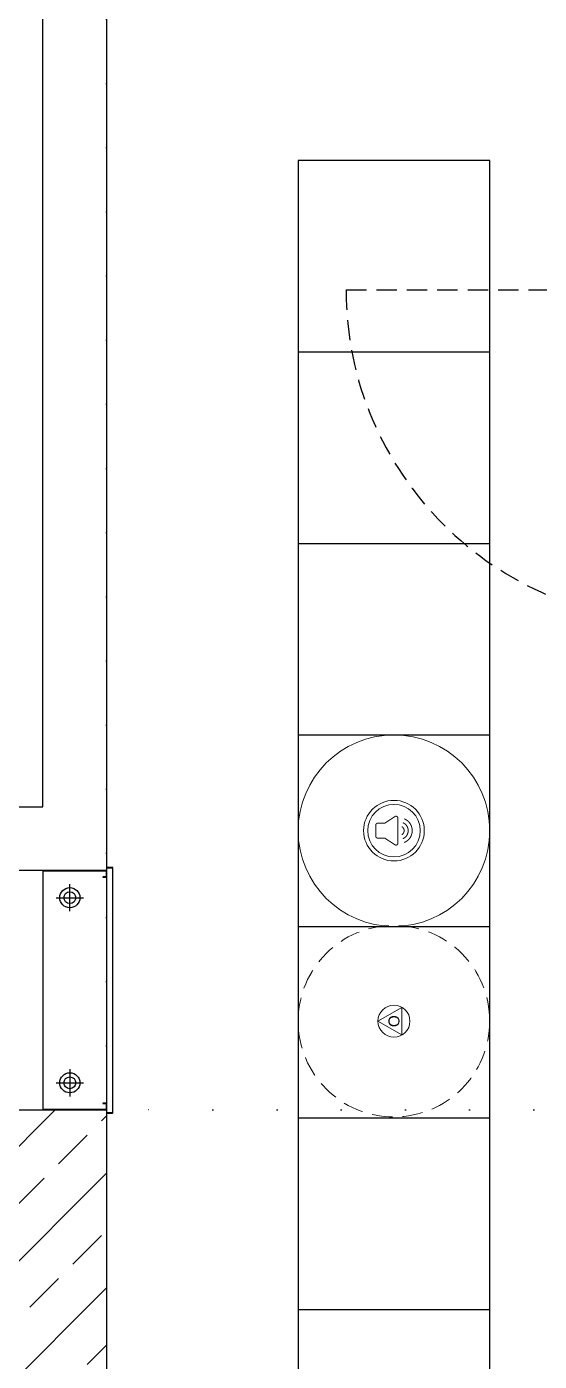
# Model space of a CAD drawing. Header units: centimetres. Extents: x 405564 to 502064, y 46284 to 60634.
# Drawn here: x 461224.7 to 461385.3, y 56053.8 to 56472 of the extents above; entities that cross this region are included whole.
import ezdxf
from ezdxf.enums import TextEntityAlignment as Align

# ---------------------------------------------------------------- set-up
doc = ezdxf.new("R2010")
doc.units = ezdxf.units.CM
for name, pattern in [('ACAD_ISO07W100', [3, 0, -3]), ('DOT', [0.25, 0, -0.25]), ('HIDDEN', [9.525, 6.35, -3.175])]:
    doc.linetypes.add(name, pattern=pattern)
doc.layers.get('0').update_dxf_attribs({"color": 8, "lineweight": 9})
for name, color, linetype in [('0-KRCN-ASMATAVAN-130426', 8, 'Continuous'), ('AS_DOS_TERAS_UST', 8, 'ACAD_ISO07W100'), ('AS_DUV_GAZBETON', 8, 'Continuous'), ('AS_KAPI', 8, 'Continuous'), ('AS_KAPI_POZ', 8, 'Continuous'), ('AS_TA_BETONARME', 5, 'Continuous'), ('AS_TA_TARAMA', 8, 'Continuous'), ('AS_TEFR_MEK_YANGIN DOLAP TIP1 STANDART', 8, 'Continuous')]:
    doc.layers.add(name, color=color, linetype=linetype)
doc.layers.add('0-KRCN-AYDINLATMA-130426', color=8, linetype='Continuous', lineweight=9)
doc.layers.add('0-KRCN-MİMARİ-220526', color=8, linetype='Continuous', lineweight=9)
doc.styles.add('2', font='arial.ttf', dxfattribs={"width": 0.9, "height": 200})
doc.styles.add('OLCU', font='romanstw.shx', dxfattribs={"width": 0.6})

# ---------------------------------------------------------------- blocks, each defined once
blk = doc.blocks.new('AST-OD-OD')
at = {"layer": '0-KRCN-AYDINLATMA-130426'}
for p, q in [((0.31, 5), (-4.02, -2.5)), ((4.64, -2.5), (0.31, 5)), ((4.64, -2.5), (-4.02, -2.5))]:
    blk.add_line(p, q, dxfattribs=at)
at = {"layer": '0-KRCN-AYDINLATMA-130426', "linetype": 'HIDDEN'}
blk.add_circle((0.31, 0), 30, dxfattribs=at)
at = {"layer": '0-KRCN-AYDINLATMA-130426'}
blk.add_circle((0.31, 0), 5, dxfattribs=at)
at = {"layer": '0-KRCN-AYDINLATMA-130426', "style": '2'}
blk.add_text('O', height=3.43, dxfattribs=at).set_placement((0.31, 0), align=Align.MIDDLE)
blk = doc.blocks.new('ASMA TAVA TİPİ HOPARLÖR')
at = {"layer": '0-KRCN-AYDINLATMA-130426', "const_width": 0.317}
blk.add_lwpolyline([(0.27, -4.41, 0.598176), (1.25, -3.88), (1.25, 3.88, 0.598176), (0.27, 4.41), (-2.7, 2.45, -0.147433), (-3.05, 2.34), (-5.09, 2.34, 0.414214), (-5.72, 1.71), (-5.72, -1.71, 0.414214), (-5.09, -2.34), (-3.05, -2.34, -0.147433), (-2.7, -2.45)], format="xyb", close=True, dxfattribs=at)
for points in [[(2.41, 1.29, -0.601398), (2.41, -1.29)], [(2.8, 2.51, -0.658812), (2.8, -2.51)], [(3.19, 3.72, -0.680488), (3.19, -3.72)]]:
    blk.add_lwpolyline(points, format="xyb", dxfattribs=at)
at = {"layer": '0-KRCN-AYDINLATMA-130426'}
blk.add_circle((0, 0), 30, dxfattribs=at)
at = {"layer": '0-KRCN-AYDINLATMA-130426', "ltscale": 0.1}
for radius in [9.5, 8.23]:
    blk.add_circle((0, 0), radius, dxfattribs=at)
blk = doc.blocks.new('G$C27E741DA')
at = {"layer": '0-KRCN-AYDINLATMA-130426'}
blk.add_blockref('ASMA TAVA TİPİ HOPARLÖR', (23275.68, 9086.05), dxfattribs=at)
at = {"layer": '0-KRCN-AYDINLATMA-130426', "rotation": 90}
blk.add_blockref('AST-OD-OD', (23275.68, 9026.05), dxfattribs=at)
blk = doc.blocks.new('YANGIN DOLAP TIP1 75X100X20 PLAN')
blk.add_wipeout([(0, -22), (38.28, -22), (38.36, -21.98), (38.44, -21.94), (38.48, -21.86), (38.5, -21.78), (38.5, -20.22), (38.48, -20.14), (38.44, -20.06), (38.36, -20.02), (38.28, -20), (37.5, -20), (37.5, 0), (0, 0), (-37.5, 0), (-37.5, -20), (-38.28, -20), (-38.36, -20.02), (-38.44, -20.06), (-38.48, -20.14), (-38.5, -20.22), (-38.5, -21.78), (-38.48, -21.86), (-38.44, -21.94), (-38.36, -21.98), (-38.28, -22)])
for p, q in [((-29, -4.25), (-29, -12.75)), ((29, -4.25), (29, -12.75)), ((-24.75, -8.5), (-33.25, -8.5)), ((24.75, -8.5), (33.25, -8.5)), ((37.5, -20), (-37.5, -20))]:
    blk.add_line(p, q)
blk.add_lwpolyline([(37.5, 0), (-37.5, 0), (-37.5, -20), (-35.38, -20), (-35.38, -18.8), (-35.5, -18.8), (-35.5, -19.88), (-37.38, -19.88), (-37.38, -0.12), (37.38, -0.12), (37.38, -19.88), (35.5, -19.88), (35.5, -18.8), (35.38, -18.8), (35.38, -20), (37.5, -20)], close=True)
blk.add_lwpolyline([(-37.5, -20), (-38.28, -20, 0.414214), (-38.5, -20.22), (-38.5, -21.78, 0.414214), (-38.28, -22), (38.28, -22, 0.414214), (38.5, -21.78), (38.5, -20.22, 0.414214), (38.28, -20), (37.5, -20), (37.5, -20.12), (38.28, -20.12, -0.414214), (38.38, -20.22), (38.38, -21.78, -0.414214), (38.28, -21.88), (-38.28, -21.88, -0.414214), (-38.38, -21.78), (-38.38, -20.22, -0.414214), (-38.28, -20.12), (-37.5, -20.12)], format="xyb", close=True)
for centre, radius in [((-29, -8.5), 3.15), ((-29, -8.5), 1.85), ((29, -8.5), 3.15), ((29, -8.5), 1.85)]:
    blk.add_circle(centre, radius)
blk = doc.blocks.new('*U399')
at = {"color": 0, "linetype": 'HIDDEN', "lineweight": -2}
blk.add_line((3, -105), (3, -1), dxfattribs=at)
at = {"color": 0, "lineweight": -2}
for points in [[(-2, 0), (0, 0), (0, -1), (3, -1), (3, 3), (5, 3), (5, 19), (3, 19), (3, 21), (0, 21), (0, 20), (-2, 20)], [(112, 0), (110, 0), (110, -1), (107, -1), (107, 3), (105, 3), (105, 19), (106.76, 19), (106.76, 21), (110, 21), (110, 20), (112, 20)]]:
    blk.add_lwpolyline(points, dxfattribs=at)
blk.add_lwpolyline([(0, -1), (0, 0)])
blk.add_lwpolyline([(3, -1), (3, 3), (107, 3), (107, -1)], close=True, dxfattribs=at)
at = {"color": 0, "linetype": 'HIDDEN', "lineweight": -2}
blk.add_arc((3, -1), 104, 270, 0, dxfattribs=at)
at = {"color": 3, "style": 'OLCU', "width": 0.5, "flags": 1}
for tag, p in [('K-DIVISYON', (-80, -65)), ('K-PBAR', (105, -65)), ('K-KAPITIP', (-80, -315))]:
    blk.add_attdef(tag, p, '', height=17.5, dxfattribs=at)
at = {"color": 5, "true_color": 0x0505ff, "style": 'OLCU', "width": 0.5, "flags": 1}
for tag, p in [('K-NEREDEN-NO', (-80, -90)), ('K-NEREYE-NO', (-80, -165)), ('K-DUVARTIP', (-80, -265)), ('K-ACILISYON', (-80, -290))]:
    blk.add_attdef(tag, p, '', height=17.5, dxfattribs=at)
at = {"color": 1, "true_color": 0xfa0000, "style": 'OLCU', "width": 0.5, "flags": 1}
for tag, p in [('K-IZLENEBILIRLIK', (105, -90)), ('K-TEKMELIK', (105, -115)), ('K-KONTROLTIPNEREDEN', (-80, -140)), ('K-BAND', (105, -140)), ('K-MENFEZ', (105, -190)), ('K-KONTROLTIPNEREYE', (-80, -215)), ('K-PENCERE', (105, -215)), ('K-KILITTIP', (-80, -240)), ('K-NOT-AS-MIMARI1', (105, -265)), ('K-NOT-ELEKTRIK', (105, -315)), ('K-NOT-YANGIN', (105, -340)), ('K-ACMAKAPAMASISTEMI', (-80, -365)), ('K-NOT-ISLETME', (105, -365)), ('K-YANGIN', (-80, -415))]:
    blk.add_attdef(tag, p, '', height=17.5, dxfattribs=at)
at = {"color": 220, "true_color": 0xf113d4, "style": 'OLCU', "width": 0.5, "flags": 1}
for tag, p in [('K-NEREDEN-AD', (-80, -115)), ('K-NEREYE-AD', (-80, -190))]:
    blk.add_attdef(tag, p, '', height=17.5, dxfattribs=at)
at = {"color": 0, "style": 'OLCU', "width": 0.5, "flags": 1}
for tag, p in [('K-TAMACILIRLIK', (105, -165)), ('K-NOT-AS-MIMARI2', (105, -290)), ('K-KASATIP', (-80, -340)), ('K-KURSUN', (-80, -390))]:
    blk.add_attdef(tag, p, '', height=17.5, dxfattribs=at)
at = {"color": 252, "style": 'OLCU', "width": 0.5, "flags": 1}
for tag, p in [('K-REZ1', (105, -415)), ('K-REZ2', (105, -440)), ('K-REZ3', (105, -465)), ('K-REZ4', (105, -490)), ('K-REZ5', (105, -515))]:
    blk.add_attdef(tag, p, '', height=17.5, dxfattribs=at)
at = {"layer": 'AS_KAPI_POZ', "style": 'OLCU', "width": 0.45}
for tag, p in [('YUK', (55, 41.5)), ('POZ+GEN', (55, 3.5))]:
    blk.add_attdef(tag, text='', height=20, dxfattribs=at).set_placement(p, align=Align.MIDDLE_CENTER)
at = {"layer": 'AS_KAPI_POZ', "color": 251, "style": 'OLCU', "width": 0.45}
blk.add_attdef('K-DUVAR(CM)', text='', height=6, dxfattribs=at).set_placement((-5, 11), align=Align.MIDDLE_RIGHT)
at = {"layer": 'AS_KAPI_POZ', "style": 'OLCU', "width": 0.5}
blk.add_attdef('K-NO', text='', height=8, rotation=90, dxfattribs=at).set_placement((6, -3), align=Align.TOP_LEFT)
blk = doc.blocks.new('A$C6A10300A')
at = {"layer": 'AS_KAPI', "rotation": 270}
blk.add_blockref('*U399', (23365.68, -4241.45), dxfattribs=at)
at = {"layer": 'AS_TEFR_MEK_YANGIN DOLAP TIP1 STANDART', "rotation": 89.99999999999999}
blk.add_blockref('YANGIN DOLAP TIP1 75X100X20 PLAN', (23165.68, -4463.95), dxfattribs=at)
at = {"layer": 'AS_TA_TARAMA'}
h = blk.add_hatch(dxfattribs=at)
h.set_pattern_fill('ANSI33', color=256, scale=4, angle=180)
h.set_pattern_definition([(225, (17560.68, -7819.299), (17.96051, -17.96051), []), (225, (17542.72, -7819.299), (17.96051, -17.96051), [12.7, -6.35])])
h.paths.add_polyline_path([(23085.68, -4501.45), (23185.68, -4501.45), (23185.68, -4601.45), (23085.68, -4601.45)])
at = {"layer": 'AS_DOS_TERAS_UST', "linetype": 'DOT', "ltscale": 80}
for p, q in [((23185.68, -4501.45), (23185.68, -3901.45)), ((23560.68, -4501.45), (23185.68, -4501.45))]:
    blk.add_line(p, q, dxfattribs=at)
at = {"layer": 'AS_DUV_GAZBETON'}
blk.add_lwpolyline([(23135.68, -4501.45), (23135.68, -4406.45), (23165.68, -4406.45), (23165.68, -3901.45), (23185.68, -3901.45), (23185.68, -4426.45), (23155.68, -4426.45), (23155.68, -4501.45)], close=True, dxfattribs=at)
at = {"layer": 'AS_TA_BETONARME'}
blk.add_lwpolyline([(23085.68, -4501.45), (23185.68, -4501.45), (23185.68, -4601.45), (23085.68, -4601.45)], close=True, dxfattribs=at)

msp = doc.modelspace()

# ---------------------------------------------------------------- linework, layer by layer
at = {"layer": '0-KRCN-ASMATAVAN-130426'}
for p, q in [((461369.75, 56430.06), (461309.75, 56430.06)), ((461309.75, 56430.06), (461309.75, 55050.06)), ((461369.75, 55050.06), (461369.75, 56430.06)), ((461309.75, 56370.06), (461369.75, 56370.06)), ((461309.75, 56310.06), (461369.75, 56310.06)), ((461309.75, 56250.06), (461369.75, 56250.06)), ((461309.75, 56190.06), (461369.75, 56190.06)), ((461309.75, 56130.06), (461369.75, 56130.06)), ((461309.75, 56070.06), (461369.75, 56070.06))]:
    msp.add_line(p, q, dxfattribs=at)

# ---------------------------------------------------------------- block references
at = {"layer": '0-KRCN-AYDINLATMA-130426'}
msp.add_blockref('G$C27E741DA', (438064.07, 47134.02), dxfattribs=at)

# ---------------------------------------------------------------- next in the draw order: block references
at = {"layer": '0-KRCN-MİMARİ-220526'}
msp.add_blockref('A$C6A10300A', (438064.07, 60634.02), dxfattribs=at)

doc.saveas('drawing.dxf')
